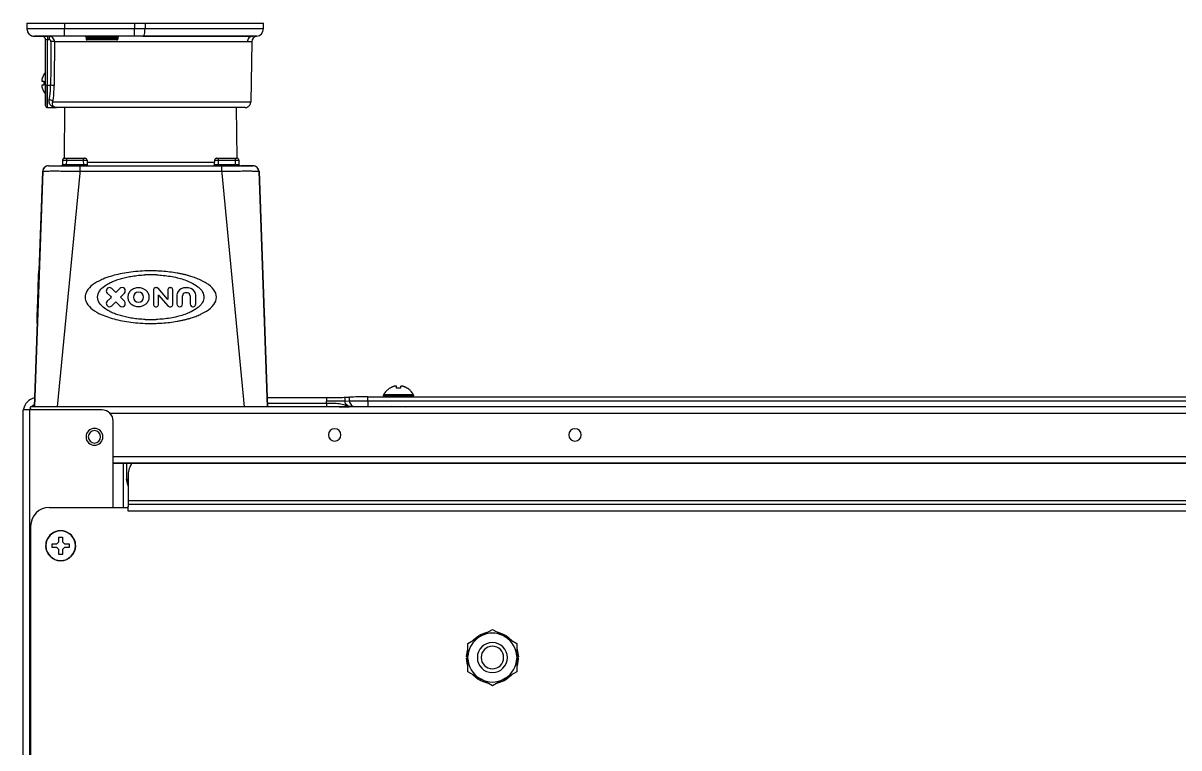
# Model space of a CAD drawing. Header units: millimetres. Extents: x 473 to 3963, y -1329 to 3488.
# Drawn here: x 1836.1 to 2144, y -750.1 to -557 of the extents above; entities that cross this region are included whole.
import ezdxf

# ---------------------------------------------------------------- set-up
doc = ezdxf.new("R2010")
doc.units = ezdxf.units.MM
doc.header["$LTSCALE"] = 392.37
doc.layers.get('0').update_dxf_attribs({"linetype": 'CONTINUOUS'})

msp = doc.modelspace()

# ---------------------------------------------------------------- linework, layer by layer
at = {"linetype": 'Continuous'}
for p, q in [((1837.15, -557.01), (1847.15, -557.01)), ((1837.15, -557.01), (1837.17, -558.55)), ((1847.15, -557.01), (1865.81, -557.01)), ((1847.15, -557.01), (1847.18, -558.51)), ((1865.81, -557.01), (1868.62, -557.01)), ((1865.81, -557.01), (1865.81, -558.51)), ((1868.62, -557.01), (1900.15, -557.01)), ((1868.62, -557.01), (1868.62, -558.51)), ((1900.15, -558.51), (1900.15, -557.01)), ((1847.18, -558.51), (1837.17, -558.55)), ((1847.18, -560.51), (1847.18, -558.51)), ((1865.81, -558.51), (1847.18, -558.51)), ((1865.81, -560.51), (1865.81, -558.51)), ((1868.62, -558.51), (1865.81, -558.51)), ((1900.15, -558.51), (1868.62, -558.51)), ((1839.17, -560.51), (1841.05, -560.51)), ((1847.18, -560.51), (1839.17, -560.51)), ((1841.05, -560.51), (1841.15, -560.51)), ((1842.65, -560.51), (1841.15, -560.51)), ((1841.15, -560.51), (1842.65, -560.51)), ((1842.15, -573.54), (1842.15, -561.51)), ((1842.15, -573.54), (1842.15, -561.51)), ((1842.65, -560.51), (1842.65, -561.43)), ((1842.65, -573.58), (1842.65, -561.43)), ((1843.05, -561.43), (1842.65, -561.43)), ((1843.05, -560.51), (1843.05, -561.43)), ((1852.15, -561.99), (1844.51, -561.99)), ((1865.81, -560.51), (1847.18, -560.51)), ((1852.21, -561.99), (1852.15, -561.99)), ((1856.36, -561.99), (1852.21, -561.99)), ((1852.9, -560.81), (1852.9, -561.21)), ((1852.9, -560.81), (1852.9, -561.21)), ((1861.4, -560.81), (1852.9, -560.81)), ((1861.4, -561.21), (1852.9, -561.21)), ((1854.9, -561.51), (1853.2, -561.51)), ((1854.9, -561.51), (1853.2, -561.51)), ((1859.4, -561.51), (1854.9, -561.51)), ((1859.4, -561.51), (1854.9, -561.51)), ((1870.15, -561.99), (1856.36, -561.99)), ((1861.1, -561.51), (1859.4, -561.51)), ((1861.1, -561.51), (1859.4, -561.51)), ((1861.4, -560.81), (1861.4, -561.21)), ((1861.4, -560.81), (1861.4, -561.21)), ((1868.06, -560.51), (1865.81, -560.51)), ((1897.31, -560.51), (1868.06, -560.51)), ((1868.06, -560.51), (1897.31, -560.51)), ((1870.3, -561.99), (1870.15, -561.99)), ((1883.94, -561.99), (1870.3, -561.99)), ((1888.09, -561.99), (1883.94, -561.99)), ((1888.15, -561.99), (1888.09, -561.99)), ((1895.87, -561.99), (1888.15, -561.99)), ((1897.06, -561.96), (1896.78, -578.04)), ((1841.15, -572.51), (1841.7, -572.51)), ((1841.67, -570.71), (1841.7, -570.71)), ((1841.7, -573.51), (1841.15, -573.51)), ((1841.7, -575.31), (1841.67, -575.31)), ((1842.15, -577.74), (1842.15, -573.54)), ((1842.15, -573.54), (1842.15, -577.74)), ((1842.65, -573.58), (1843.47, -573.58)), ((1842.65, -579.51), (1842.65, -573.58)), ((1842.15, -577.76), (1842.15, -577.74)), ((1842.15, -577.74), (1842.15, -577.84)), ((1842.15, -577.84), (1842.15, -577.76)), ((1842.15, -578.88), (1842.15, -577.84)), ((1842.15, -577.84), (1842.15, -578.88)), ((1855.74, -578.04), (1844.06, -578.04)), ((1855.77, -578.04), (1855.74, -578.04)), ((1861.92, -578.04), (1855.77, -578.04)), ((1861.95, -578.04), (1861.92, -578.04)), ((1878.35, -578.04), (1861.95, -578.04)), ((1878.37, -578.04), (1878.35, -578.04)), ((1884.53, -578.04), (1878.37, -578.04)), ((1884.55, -578.04), (1884.53, -578.04)), ((1896.78, -578.04), (1884.55, -578.04)), ((1842.15, -579.01), (1842.15, -578.88)), ((1842.15, -578.88), (1842.15, -578.98)), ((1842.15, -578.98), (1842.15, -579.01)), ((1842.65, -579.51), (1845.01, -579.51)), ((1845.82, -579.51), (1845.01, -579.51)), ((1846.06, -579.51), (1845.82, -579.51)), ((1846.13, -579.51), (1846.06, -579.51)), ((1870.15, -579.51), (1846.13, -579.51)), ((1847.17, -593.01), (1847.28, -579.51)), ((1847.17, -593.01), (1847.28, -579.51)), ((1894.16, -579.51), (1870.15, -579.51)), ((1893.13, -593.01), (1893.01, -579.51)), ((1893.13, -593.01), (1893.01, -579.51)), ((1894.23, -579.51), (1894.16, -579.51)), ((1894.48, -579.51), (1894.23, -579.51)), ((1895.28, -579.51), (1894.48, -579.51)), ((1846.67, -593.5), (1846.65, -594.77)), ((1846.67, -593.5), (1846.65, -594.77)), ((1847.17, -593.01), (1847.67, -593.01)), ((1847.67, -593.5), (1847.65, -594.77)), ((1847.67, -593.01), (1852.17, -593.01)), ((1847.67, -593.01), (1852.17, -593.01)), ((1847.67, -593.01), (1847.67, -593.5)), ((1847.67, -593.5), (1852.17, -593.5)), ((1852.17, -593.01), (1852.67, -593.01)), ((1852.17, -593.01), (1852.17, -593.5)), ((1852.17, -593.5), (1852.22, -594.77)), ((1852.67, -593.01), (1852.52, -593.01)), ((1853.17, -593.49), (1853.17, -593.49)), ((1853.17, -593.49), (1853.22, -594.77)), ((1853.19, -594.02), (1868.32, -594.02)), ((1868.32, -594.02), (1871.97, -594.02)), ((1871.97, -594.02), (1887.1, -594.02)), ((1887.13, -593.49), (1887.07, -594.77)), ((1887.77, -593.01), (1887.63, -593.01)), ((1887.63, -593.01), (1888.13, -593.01)), ((1888.13, -593.5), (1888.07, -594.77)), ((1888.13, -593.01), (1892.62, -593.01)), ((1888.13, -593.01), (1892.62, -593.01)), ((1888.13, -593.01), (1888.13, -593.5)), ((1888.13, -593.5), (1892.62, -593.5)), ((1892.62, -593.01), (1893.12, -593.01)), ((1892.62, -593.01), (1892.62, -593.5)), ((1892.62, -593.5), (1892.64, -594.77)), ((1893.62, -593.5), (1893.64, -594.77)), ((1893.62, -593.5), (1893.64, -594.77)), ((1841.27, -596.46), (1839.08, -659.21)), ((1841.37, -596.46), (1839.18, -659.21)), ((1839.18, -659.21), (1841.37, -596.46)), ((1841.27, -596.46), (1840.34, -623.01)), ((1842.87, -595.01), (1846.16, -595.01)), ((1851.24, -597.01), (1845.23, -659.21)), ((1846.16, -595.01), (1846.4, -595.01)), ((1846.4, -595.01), (1847.65, -595.01)), ((1852.22, -594.77), (1847.65, -594.77)), ((1847.65, -594.77), (1847.65, -595.01)), ((1847.65, -595.01), (1848.41, -595.01)), ((1848.41, -595.01), (1848.54, -595.01)), ((1848.54, -595.01), (1851.29, -595.01)), ((1851.29, -596.46), (1851.24, -597.01)), ((1851.29, -595.01), (1889, -595.01)), ((1851.29, -595.01), (1851.29, -596.46)), ((1851.29, -596.46), (1889, -596.46)), ((1852.22, -594.77), (1852.22, -595.01)), ((1853.22, -594.77), (1853.22, -594.77)), ((1887.07, -594.77), (1887.07, -594.77)), ((1892.64, -594.77), (1888.07, -594.77)), ((1888.07, -594.77), (1888.07, -595.01)), ((1889, -595.01), (1891.76, -595.01)), ((1889, -595.01), (1889, -596.46)), ((1889, -596.46), (1889.06, -597.01)), ((1889.06, -597.01), (1895.06, -659.21)), ((1891.76, -595.01), (1891.88, -595.01)), ((1891.88, -595.01), (1892.64, -595.01)), ((1892.64, -594.77), (1892.64, -595.01)), ((1892.64, -595.01), (1893.89, -595.01)), ((1893.89, -595.01), (1894.14, -595.01)), ((1897.43, -595.01), (1894.14, -595.01)), ((1894.14, -595.01), (1897.43, -595.01)), ((1898.93, -596.46), (1901.12, -659.21)), ((1899.03, -596.46), (1899.96, -623.01)), ((1899.03, -596.46), (1901.22, -659.21)), ((1840.18, -627.59), (1840.29, -624.36)), ((1840.29, -624.36), (1840.34, -623.01)), ((1840.44, -623.01), (1840.34, -623.01)), ((1899.96, -623.01), (1899.86, -623.01)), ((1899.96, -623.01), (1899.99, -624.07)), ((1899.99, -624.07), (1900.11, -627.51)), ((1840.14, -628.71), (1840.17, -627.98)), ((1840.17, -627.75), (1840.18, -627.59)), ((1840.17, -627.76), (1840.17, -627.75)), ((1840.17, -627.95), (1840.17, -627.76)), ((1840.17, -627.98), (1840.17, -627.95)), ((1840.17, -627.98), (1840.17, -627.98)), ((1860.81, -628.79), (1859.75, -627.72)), ((1861.94, -627.72), (1860.87, -628.79)), ((1870.91, -627.98), (1870.91, -632.04)), ((1871.68, -627.48), (1871.42, -627.48)), ((1871.71, -627.48), (1871.68, -627.48)), ((1874.64, -630.58), (1872.09, -627.65)), ((1874.72, -627.98), (1874.72, -630.55)), ((1875.48, -627.48), (1875.22, -627.48)), ((1875.99, -632.04), (1875.99, -627.98)), ((1900.11, -627.51), (1900.11, -627.52)), ((1900.11, -627.52), (1900.11, -627.54)), ((1900.11, -627.54), (1900.12, -627.72)), ((1900.12, -627.72), (1900.12, -627.72)), ((1900.12, -627.72), (1900.13, -627.9)), ((1900.13, -627.9), (1900.15, -628.64)), ((1840.04, -631.7), (1840.08, -630.46)), ((1840.08, -630.46), (1840.1, -630.01)), ((1840.1, -630.01), (1840.11, -629.57)), ((1840.2, -630.01), (1840.1, -630.01)), ((1840.11, -629.47), (1840.13, -629.13)), ((1840.11, -629.5), (1840.11, -629.47)), ((1840.11, -629.57), (1840.11, -629.5)), ((1840.13, -629.13), (1840.14, -628.85)), ((1840.14, -628.85), (1840.14, -628.71)), ((1858.55, -628.92), (1859.41, -629.78)), ((1859.41, -630.25), (1858.55, -631.11)), ((1859.41, -629.78), (1859.62, -629.98)), ((1859.62, -630.04), (1859.41, -630.25)), ((1862.07, -629.98), (1863.13, -628.92)), ((1863.13, -631.11), (1862.07, -630.04)), ((1872.18, -632.04), (1872.18, -629.47)), ((1872.25, -629.45), (1874.8, -632.38)), ((1877.13, -629.5), (1877.13, -631.81)), ((1878.61, -631.81), (1878.61, -629.69)), ((1880.64, -629.69), (1880.64, -631.81)), ((1882.12, -631.81), (1882.12, -629.5)), ((1900.1, -630.01), (1900.2, -630.01)), ((1900.15, -628.64), (1900.15, -628.68)), ((1900.15, -628.68), (1900.16, -628.92)), ((1900.16, -628.92), (1900.17, -629.11)), ((1900.17, -629.11), (1900.2, -629.98)), ((1900.2, -629.98), (1900.2, -630.01)), ((1900.2, -630.01), (1900.2, -630.04)), ((1900.2, -630.04), (1900.23, -630.92)), ((1900.23, -630.92), (1900.24, -631.1)), ((1900.24, -631.1), (1900.25, -631.34)), ((1839.9, -635.68), (1840.01, -632.44)), ((1840.01, -632.44), (1840.02, -632.08)), ((1840.02, -632.04), (1840.04, -631.7)), ((1840.02, -632.08), (1840.02, -632.04)), ((1840.02, -632.04), (1840.02, -632.04)), ((1859.75, -632.3), (1860.81, -631.24)), ((1860.87, -631.24), (1861.94, -632.3)), ((1871.42, -632.55), (1871.64, -632.55)), ((1871.64, -632.55), (1871.67, -632.55)), ((1875.18, -632.55), (1875.48, -632.55)), ((1900.25, -631.34), (1900.25, -631.39)), ((1900.25, -631.39), (1900.27, -632.11)), ((1900.27, -632.11), (1900.28, -632.3)), ((1900.28, -632.3), (1900.28, -632.3)), ((1900.28, -632.3), (1900.29, -632.47)), ((1900.29, -632.47), (1900.41, -635.92)), ((1839.85, -637.01), (1839.08, -659.21)), ((1839.85, -637.01), (1839.9, -635.68)), ((1839.85, -637.01), (1839.95, -637.01)), ((1900.35, -637.01), (1900.45, -637.01)), ((1900.41, -635.92), (1900.45, -637.01)), ((1900.44, -637.01), (1901.22, -659.21)), ((1933.85, -654.27), (1933.85, -654.24)), ((1935.65, -654.27), (1935.65, -653.72)), ((1936.65, -653.72), (1936.65, -654.27)), ((1938.45, -654.24), (1938.45, -654.27)), ((1901.03, -656.71), (1901.13, -656.71)), ((1901.09, -658.22), (1901.19, -658.22)), ((1901.13, -656.71), (1916.95, -656.71)), ((1901.19, -658.22), (1916.98, -658.22)), ((1916.95, -656.71), (1916.95, -657.68)), ((1921.88, -657.68), (1916.95, -657.68)), ((1916.98, -658.22), (1916.98, -659.22)), ((1921.88, -656.68), (1923.06, -656.62)), ((1921.88, -656.68), (1921.88, -657.68)), ((1921.88, -657.68), (1923.06, -657.62)), ((1923.06, -657.62), (1923.06, -656.62)), ((1927.99, -656.58), (2169.77, -656.58)), ((1927.99, -657.6), (1927.99, -656.58)), ((1927.99, -657.6), (2169.15, -657.6)), ((1927.99, -657.6), (1927.99, -659.1)), ((1932.15, -656.31), (1932.15, -656.11)), ((1932.15, -656.11), (1932.15, -656.31)), ((1932.15, -656.11), (1940.15, -656.11)), ((1932.15, -656.31), (1940.15, -656.31)), ((1932.2, -655.91), (1940.09, -655.91)), ((1940.15, -656.31), (1940.15, -656.11)), ((1940.15, -656.11), (1940.15, -656.31)), ((1836.15, -1293.75), (1836.15, -660.01)), ((1836.95, -660.01), (1836.15, -660.01)), ((1836.99, -660.01), (1836.95, -660.01)), ((1837.95, -660.01), (1836.99, -660.01)), ((1857.15, -660.01), (1837.95, -660.01)), ((1837.95, -1303.01), (1837.95, -660.01)), ((1838.15, -660.01), (1838.15, -659.21)), ((2584.15, -659.21), (1838.15, -659.21)), ((2562.92, -661.01), (1859.38, -661.01)), ((1923.54, -659.17), (1924.54, -659.12)), ((1927.99, -659.1), (2169.15, -659.1)), ((1934.37, -659.13), (1934.22, -659.21)), ((1937.93, -659.13), (1938.07, -659.21)), ((1860.15, -686.01), (1860.15, -663.01)), ((1860.15, -672.41), (2562.15, -672.41)), ((2562.15, -674.21), (1860.15, -674.21)), ((1860.15, -674.21), (2562.15, -674.21)), ((1862.89, -686.01), (1862.89, -674.21)), ((1863.7, -674.21), (1863.7, -678.55)), ((1864.15, -677.21), (1864.15, -684.21)), ((1864.15, -680.23), (1863.7, -678.55)), ((1863.7, -678.55), (1864.15, -680.23)), ((1864.15, -678.55), (1863.7, -678.55)), ((1843.15, -686.01), (1864.15, -686.01)), ((1864.15, -684.21), (1864.15, -685.21)), ((1864.15, -684.21), (2558.15, -684.21)), ((2558.15, -685.21), (1864.15, -685.21)), ((1864.15, -685.21), (1864.15, -685.74)), ((1864.15, -686.01), (1864.15, -685.74)), ((1864.15, -687.01), (1864.15, -686.01)), ((2558.15, -687.01), (1864.15, -687.01)), ((1838.15, -691.01), (1838.15, -880.51)), ((1843.85, -695.71), (1845.15, -695.71)), ((1843.85, -696.21), (1843.85, -695.71)), ((1845.15, -695.71), (1845.65, -695.21)), ((1845.65, -693.91), (1846.65, -693.91)), ((1845.65, -695.21), (1845.65, -693.91)), ((1846.65, -693.91), (1846.65, -695.21)), ((1846.65, -695.21), (1847.15, -695.71)), ((1847.15, -695.71), (1848.45, -695.71)), ((1848.45, -695.71), (1848.45, -696.21)), ((1843.85, -696.71), (1843.85, -696.21)), ((1845.15, -696.71), (1843.85, -696.71)), ((1845.65, -697.21), (1845.15, -696.71)), ((1845.65, -698.51), (1845.65, -697.21)), ((1846.65, -698.51), (1845.65, -698.51)), ((1847.15, -696.71), (1846.65, -697.21)), ((1846.65, -697.21), (1846.65, -698.51)), ((1848.45, -696.71), (1847.15, -696.71)), ((1848.45, -696.21), (1848.45, -696.71)), ((1956.09, -721.32), (1957.53, -720.11)), ((1957.67, -720.52), (1958.13, -720.25)), ((1957.84, -719.93), (1958, -719.87)), ((1958, -719.87), (1959.77, -719.23)), ((1958.03, -720.31), (1958.03, -720.3)), ((1958.13, -720.25), (1961.15, -718.51)), ((1961.15, -718.51), (1964.17, -720.25)), ((1962.53, -719.23), (1962.69, -719.28)), ((1962.69, -719.28), (1964.45, -719.93)), ((1964.17, -720.25), (1964.63, -720.52)), ((1964.27, -720.31), (1964.27, -720.3)), ((1964.77, -720.11), (1964.9, -720.22)), ((1964.9, -720.22), (1966.34, -721.43)), ((1954.65, -722.26), (1957.67, -720.52)), ((1954.65, -725.74), (1954.65, -722.26)), ((1955.96, -721.43), (1956.09, -721.32)), ((1957.76, -720.46), (1957.75, -720.43)), ((1957.77, -720.46), (1957.76, -720.46)), ((1964.53, -720.46), (1964.55, -720.43)), ((1964.53, -720.46), (1964.53, -720.46)), ((1964.63, -720.52), (1967.65, -722.26)), ((1967.65, -722.26), (1967.65, -725.74)), ((1954.22, -725.83), (1954.25, -725.67)), ((1954.55, -728.04), (1954.22, -726.19)), ((1954.25, -725.67), (1954.58, -723.81)), ((1954.65, -726.28), (1954.65, -725.74)), ((1954.65, -729.77), (1954.65, -726.28)), ((1967.65, -725.74), (1967.65, -726.28)), ((1967.65, -726.28), (1967.65, -729.77)), ((1967.72, -723.81), (1967.75, -723.98)), ((1968.04, -726.36), (1967.72, -728.21)), ((1967.75, -723.98), (1968.07, -725.83)), ((1968.07, -726.19), (1968.04, -726.36)), ((1954.58, -728.21), (1954.55, -728.04)), ((1957.67, -731.51), (1954.65, -729.77)), ((1957.4, -731.81), (1955.96, -730.6)), ((1957.53, -731.92), (1957.4, -731.81)), ((1958.13, -731.78), (1957.67, -731.51)), ((1957.76, -731.57), (1957.75, -731.59)), ((1957.77, -731.57), (1957.76, -731.57)), ((1959.61, -732.74), (1957.84, -732.1)), ((1958.03, -731.72), (1958.03, -731.73)), ((1961.15, -733.52), (1958.13, -731.78)), ((1964.17, -731.78), (1961.15, -733.52)), ((1964.29, -732.16), (1962.53, -732.8)), ((1964.63, -731.51), (1964.17, -731.78)), ((1964.27, -731.72), (1964.27, -731.73)), ((1964.45, -732.1), (1964.29, -732.16)), ((1964.53, -731.57), (1964.53, -731.57)), ((1964.53, -731.57), (1964.55, -731.6)), ((1967.65, -729.77), (1964.63, -731.51)), ((1966.21, -730.71), (1964.77, -731.92)), ((1966.34, -730.6), (1966.21, -730.71)), ((1959.77, -732.8), (1959.61, -732.74))]:
    msp.add_line(p, q, dxfattribs=at)
for points in [[(1853.47, -595.01), (1853.37, -594.99), (1853.28, -594.93), (1853.23, -594.83), (1853.22, -594.77)], [(1887.07, -594.77), (1887.06, -594.83), (1887.01, -594.93), (1886.93, -594.99), (1886.82, -595.01)], [(1852.65, -630.01), (1852.65, -630.01), (1852.65, -630.01), (1852.65, -630.01)], [(1864.04, -630.01), (1864.04, -630.01), (1864.04, -630.01), (1864.04, -630.01)], [(1869.75, -630.01), (1869.75, -630.01), (1869.75, -630.01), (1869.75, -630.01)], [(1916.98, -658.22), (1916.96, -657.95), (1916.95, -657.68)]]:
    msp.add_lwpolyline(points, dxfattribs=at)
for centre, radius, start, end in [((1839.17, -558.51), 2, 181, 198.7999), ((1839.17, -558.51), 2, 181, 270), ((1839.17, -558.51), 2, 198.7999, 205.3993), ((1839.17, -558.51), 2, 205.3993, 216.5999), ((1839.17, -558.51), 2, 216.5999, 225.0745), ((1839.17, -558.51), 2, 225.0745, 234.3998), ((1839.17, -558.51), 2, 234.3998, 244.7722), ((1839.17, -558.51), 2, 244.7722, 252.1998), ((1898.15, -558.51), 2, 276.783, 360), ((1839.17, -558.51), 2, 252.1998, 269.9998), ((1841.15, -561.51), 1, 71.9997, 89.9996), ((1841.15, -561.51), 1, 0, 90), ((1841.15, -561.51), 1, 64.5734, 71.9997), ((1841.15, -561.51), 1, 53.9998, 64.5734), ((1841.15, -561.51), 1, 44.6693, 53.9998), ((1841.15, -561.51), 1, 35.9998, 44.6693), ((1841.15, -561.51), 1, 24.7844, 35.9998), ((1841.15, -561.51), 1, 17.9999, 24.7844), ((5436.74, -596.46), 3593.34, 179.44917, 179.63514), ((5556.22, -594.18), 3711.85, 179.50304, 179.68306), ((1852.6, -560.81), 0.3, 0, 90), ((1852.6, -560.81), 0.3, 0, 90), ((1853.2, -561.21), 0.3, 180, 207.0787), ((1853.2, -561.21), 0.3, 180, 206.9223), ((1853.2, -561.21), 0.3, 207.0787, 214.929), ((1853.2, -561.21), 0.3, 206.9223, 215.0729), ((1853.2, -561.21), 0.3, 214.929, 235.0728), ((1853.2, -561.21), 0.3, 215.0729, 234.929), ((1853.2, -561.21), 0.3, 235.0728, 242.9227), ((1853.2, -561.21), 0.3, 234.929, 243.0792), ((1853.2, -561.21), 0.3, 242.9227, 270), ((1853.2, -561.21), 0.3, 243.0792, 270), ((1861.1, -561.21), 0.3, 270, 297.0773), ((1861.1, -561.21), 0.3, 270, 296.9208), ((1861.1, -561.21), 0.3, 297.0773, 304.9272), ((1861.1, -561.21), 0.3, 296.9208, 305.071), ((1861.1, -561.21), 0.3, 304.9272, 325.071), ((1861.1, -561.21), 0.3, 305.071, 324.9271), ((1861.1, -561.21), 0.3, 325.071, 332.9213), ((1861.1, -561.21), 0.3, 324.9271, 333.0777), ((1861.1, -561.21), 0.3, 332.9213, 360), ((1861.1, -561.21), 0.3, 333.0777, 360), ((1861.7, -560.81), 0.3, 90, 180), ((1861.7, -560.81), 0.3, 90, 180), ((1898.56, -561.99), 1.5, 96.7829, 179), ((1843.14, -572.27), 2.01, 172.7256, 174.8598), ((1843.12, -572.27), 1.98, 174.8627, 175.7144), ((1843.11, -572.26), 1.97, 175.714, 176.9766), ((1843.1, -572.26), 1.96, 176.9771, 178.0037), ((1843.09, -572.26), 1.95, 178.0037, 179.0738), ((1843.09, -572.26), 1.95, 179.0741, 180.1995), ((1843.09, -572.26), 1.95, 180.1995, 181.1541), ((1843.09, -572.26), 1.95, 181.1545, 182.3767), ((1843.1, -572.26), 1.96, 182.3765, 183.2159), ((1843.11, -572.26), 1.97, 183.2167, 184.6016), ((1843.12, -572.26), 1.98, 184.6009, 185.2558), ((1843.14, -572.26), 2.01, 185.2585, 187.2741), ((1845.65, -573.16), 4.64, 163.6036, 165.6824), ((1845.68, -573.17), 4.67, 162.6228, 163.6051), ((1845.69, -573.17), 4.68, 161.535, 162.6227), ((1845.71, -573.18), 4.7, 159.4813, 161.5344), ((1845.72, -573.18), 4.72, 158.9977, 159.4819), ((1845.73, -573.19), 4.72, 157.4524, 158.9975), ((1845.73, -573.19), 4.73, 156.6826, 157.4526), ((1845.74, -573.19), 4.73, 155.4278, 156.6825), ((1845.74, -573.19), 4.74, 154.4598, 155.4278), ((1845.75, -573.2), 4.74, 153.3188, 154.4598), ((1845.75, -573.2), 4.75, 151.9926, 153.3187), ((1845.75, -573.2), 4.75, 151.0316, 151.9926), ((1845.76, -573.2), 4.75, 148.4659, 151.0313), ((1845.77, -573.21), 4.8, 148.4026, 148.5421), ((1845.46, -573.01), 3.79, 172.4013, 179.9911), ((1845.77, -573.21), 4.8, 139.2086, 148.4026), ((1843.14, -573.77), 2.01, 172.7259, 174.7415), ((1843.12, -573.77), 1.98, 174.7442, 175.3991), ((1843.11, -573.76), 1.97, 175.3984, 176.7833), ((1843.1, -573.76), 1.96, 176.7841, 177.6235), ((1843.09, -573.76), 1.96, 177.6234, 178.8455), ((1843.09, -573.76), 1.95, 178.8459, 179.8005), ((1843.09, -573.76), 1.95, 179.8006, 180.9258), ((1843.09, -573.76), 1.95, 180.9261, 181.9964), ((1843.1, -573.76), 1.96, 181.9964, 183.0228), ((1843.11, -573.76), 1.97, 183.0233, 184.286), ((1843.12, -573.76), 1.98, 184.2856, 185.1372), ((1843.14, -573.76), 2.01, 185.1401, 187.2744), ((1845.65, -572.87), 4.64, 194.3176, 196.3964), ((1845.68, -572.86), 4.67, 196.3949, 197.3772), ((1845.69, -572.85), 4.68, 197.3773, 198.465), ((1845.71, -572.85), 4.7, 198.4656, 200.5187), ((1845.72, -572.84), 4.72, 200.5181, 201.0023), ((1845.73, -572.84), 4.72, 201.0025, 202.5476), ((1845.73, -572.84), 4.73, 202.5474, 203.3174), ((1845.74, -572.84), 4.73, 203.3175, 204.5722), ((1845.74, -572.83), 4.74, 204.5722, 205.5402), ((1845.75, -572.83), 4.74, 205.5402, 206.6812), ((1845.75, -572.83), 4.75, 206.6813, 208.0074), ((1845.75, -572.83), 4.75, 208.0074, 208.9684), ((1845.76, -572.83), 4.75, 208.9687, 211.5341), ((1845.46, -573.01), 3.79, 180.0089, 187.5987), ((1845.77, -572.81), 4.8, 211.4579, 211.5974), ((1845.77, -572.81), 4.8, 211.5974, 220.7914), ((1895.28, -578.01), 1.5, 325.9634, 337.232), ((1895.28, -578.01), 1.5, 325.9223, 337.2568), ((1895.28, -578.01), 1.5, 337.232, 342.5334), ((1895.28, -578.01), 1.5, 337.2568, 342.5037), ((1895.28, -578.01), 1.5, 342.5334, 359), ((1895.28, -578.01), 1.5, 342.5037, 359), ((1842.65, -579.01), 0.5, 180, 270), ((1895.28, -578.01), 1.5, 270, 286.4666), ((1895.28, -578.01), 1.5, 270, 286.4963), ((1895.28, -578.01), 1.5, 286.4666, 291.768), ((1895.28, -578.01), 1.5, 286.4963, 291.7432), ((1895.28, -578.01), 1.5, 291.768, 303.0366), ((1895.28, -578.01), 1.5, 291.7432, 303.0777), ((1895.28, -578.01), 1.5, 303.0366, 309.1791), ((1895.28, -578.01), 1.5, 303.0777, 309.1409), ((1895.28, -578.01), 1.5, 309.1791, 319.8208), ((1895.28, -578.01), 1.5, 309.1409, 319.8591), ((1895.28, -578.01), 1.5, 319.8208, 325.9634), ((1895.28, -578.01), 1.5, 319.8591, 325.9223), ((1847.17, -593.51), 0.5, 90.002, 179), ((1847.17, -593.51), 0.5, 156.7496, 179), ((1847.17, -593.51), 0.5, 156.7508, 179), ((1847.17, -593.51), 0.5, 156.7497, 179), ((1847.17, -593.51), 0.5, 147.6744, 156.7496), ((1847.17, -593.51), 0.5, 147.6758, 156.7508), ((1847.17, -593.51), 0.5, 147.6731, 156.7497), ((1847.17, -593.51), 0.5, 134.4995, 147.6744), ((1847.17, -593.51), 0.5, 134.5015, 147.6758), ((1847.17, -593.51), 0.5, 134.4996, 147.6731), ((1847.17, -593.51), 0.5, 122.082, 134.4995), ((1847.17, -593.51), 0.5, 122.0843, 134.5015), ((1847.17, -593.51), 0.5, 122.081, 134.4996), ((1847.17, -593.51), 0.5, 112.2496, 122.082), ((1847.17, -593.51), 0.5, 112.2522, 122.0843), ((1847.17, -593.51), 0.5, 112.2497, 122.081), ((1847.17, -593.51), 0.5, 90, 112.2496), ((1847.17, -593.51), 0.5, 90.0028, 112.2522), ((1847.17, -593.51), 0.5, 90, 112.2497), ((1852.67, -593.51), 0.5, 2.4136, 90), ((1887.63, -593.51), 0.5, 90, 177.587), ((1893.12, -593.51), 0.5, 67.7504, 90), ((1893.12, -593.51), 0.5, 67.7484, 89.998), ((1893.12, -593.51), 0.5, 1, 90), ((1893.12, -593.51), 0.5, 67.7478, 89.9972), ((1893.12, -593.51), 0.5, 57.918, 67.7504), ((1893.12, -593.51), 0.5, 57.9174, 67.7484), ((1893.12, -593.51), 0.5, 57.9157, 67.7478), ((1893.12, -593.51), 0.5, 45.5005, 57.918), ((1893.12, -593.51), 0.5, 45.4989, 57.9174), ((1893.12, -593.51), 0.5, 45.4985, 57.9157), ((1893.12, -593.51), 0.5, 32.3256, 45.5005), ((1893.12, -593.51), 0.5, 32.3258, 45.4989), ((1893.12, -593.51), 0.5, 32.3242, 45.4985), ((1893.12, -593.51), 0.5, 23.2504, 32.3256), ((1893.12, -593.51), 0.5, 23.2495, 32.3258), ((1893.12, -593.51), 0.5, 23.2492, 32.3242), ((1893.12, -593.51), 0.5, 1, 23.2504), ((1893.12, -593.51), 0.5, 1, 23.2495), ((1893.12, -593.51), 0.5, 1, 23.2492), ((1842.87, -596.51), 1.5, 90.0006, 178), ((1842.87, -596.51), 1.5, 160.4, 178), ((1842.87, -596.51), 1.5, 153.8572, 160.4), ((1842.87, -596.51), 1.5, 142.7999, 153.8572), ((1842.87, -596.51), 1.5, 134.4067, 142.7999), ((1842.87, -596.51), 1.5, 125.1999, 134.4067), ((1842.87, -596.51), 1.5, 114.9344, 125.1999), ((1842.87, -596.51), 1.5, 107.6, 114.9344), ((1842.87, -596.51), 1.5, 90, 107.6), ((1846.16, -594.01), 1, 270, 287.9), ((1846.16, -594.01), 1, 270, 287.9), ((1846.4, -594.76), 0.25, 270, 359), ((1846.4, -594.76), 0.25, 269.9879, 299.6574), ((1846.16, -594.01), 1, 287.9, 297.8615), ((1846.16, -594.01), 1, 287.9, 297.8615), ((1846.4, -594.76), 0.25, 299.6574, 315.6122), ((1846.4, -594.76), 0.25, 315.6122, 329.3283), ((1846.4, -594.76), 0.25, 330.3264, 359), ((1846.4, -594.76), 0.25, 330.3184, 358.9997), ((1846.4, -594.76), 0.25, 329.3283, 358.9998), ((1893.89, -594.76), 0.25, 181, 209.6736), ((1893.89, -594.76), 0.25, 181.0002, 209.679), ((1893.89, -594.76), 0.25, 181, 210.6648), ((1893.89, -594.76), 0.25, 181.0003, 270.0181), ((1894.14, -594.01), 1, 242.1385, 252.1), ((1894.14, -594.01), 1, 242.1385, 252.1), ((1893.89, -594.76), 0.25, 210.6648, 224.3787), ((1893.89, -594.76), 0.25, 224.3787, 240.3312), ((1893.89, -594.76), 0.25, 240.3312, 270), ((1894.14, -594.01), 1, 252.1, 270), ((1894.14, -594.01), 1, 252.1, 270), ((1897.43, -596.51), 1.5, 2, 90), ((1897.43, -596.51), 1.5, 72.3995, 89.9994), ((1897.43, -596.51), 1.5, 65.0651, 72.3995), ((1897.43, -596.51), 1.5, 54.7996, 65.0651), ((1897.43, -596.51), 1.5, 45.5929, 54.7996), ((1897.43, -596.51), 1.5, 37.1997, 45.5929), ((1897.43, -596.51), 1.5, 26.1425, 37.1997), ((1897.43, -596.51), 1.5, 19.5998, 26.1425), ((1897.43, -596.51), 1.5, 2, 19.5998), ((1870.14, -666.77), 43.76, 87.9356, 92.0555), ((1870.15, -657.6), 33.57, 87.3327, 92.6739), ((1859.15, -628.32), 0.846, 70.3584, 225), ((1859.15, -628.32), 0.846, 45.0006, 70.3584), ((1862.53, -628.32), 0.846, 315, 135), ((1871.42, -627.98), 0.508, 90, 180.0001), ((1871.71, -627.98), 0.508, 41, 90), ((1875.22, -627.98), 0.508, 90, 180), ((1875.48, -627.98), 0.508, 0.0003, 90), ((1879.03, -629.5), 1.9, 113.5782, 180), ((1879.62, -630.86), 3.38, 68.4023, 113.5782), ((1879.62, -630.86), 3.38, 66.4218, 68.4023), ((1880.22, -629.5), 1.9, 0, 66.4218), ((1859.15, -631.71), 0.846, 135, 286.5563), ((1859.59, -630.01), 0.0423, 315, 44.9987), ((1860.84, -628.76), 0.0423, 225, 315), ((1862.53, -631.71), 0.846, 225, 45), ((1862.1, -630.01), 0.0423, 135, 224.9987), ((1866.89, -630.01), 1.37, 0, 180), ((1866.89, -630.01), 1.37, 180, 360), ((1872.22, -629.47), 0.0423, 40.9989, 180), ((1874.67, -630.55), 0.0423, 221, 360), ((1879.45, -629.69), 0.846, 97.6627, 180), ((1879.62, -630.95), 2.11, 82.3377, 97.6624), ((1879.79, -629.69), 0.846, 0, 82.3377), ((1859.15, -631.71), 0.846, 286.5563, 315.0003), ((1860.84, -631.27), 0.0423, 45, 135), ((1871.42, -632.04), 0.508, 180, 270), ((1871.67, -632.04), 0.508, 270, 360), ((1875.18, -632.04), 0.508, 221, 270), ((1875.48, -632.04), 0.508, 270, 360), ((1877.87, -631.81), 0.74, 180, 360), ((1881.38, -631.81), 0.74, 180, 229.8262), ((1881.38, -631.81), 0.74, 229.8262, 0.0001), ((1870.15, -602.41), 33.58, 267.5041, 272.4884), ((1870.14, -593.24), 43.78, 268.1051, 271.9045), ((1936.35, -658.33), 4.8, 136.8234, 149.6988), ((1936.35, -658.33), 4.8, 136.8073, 149.6988), ((1936.35, -658.33), 4.8, 132.8346, 136.8234), ((1936.35, -658.33), 4.8, 132.8489, 136.8073), ((1936.35, -658.33), 4.8, 121.6201, 132.8346), ((1936.35, -658.33), 4.8, 121.5971, 132.8489), ((1936.35, -658.33), 4.8, 121.3727, 121.6201), ((1936.35, -658.33), 4.8, 121.3727, 121.5971), ((1936.33, -658.32), 4.75, 118.9687, 121.5341), ((1936.33, -658.32), 4.75, 118.0074, 118.9684), ((1936.33, -658.31), 4.75, 116.6813, 118.0074), ((1936.33, -658.31), 4.74, 115.5402, 116.6812), ((1936.33, -658.31), 4.74, 114.5722, 115.5402), ((1936.33, -658.3), 4.73, 113.3175, 114.5722), ((1936.32, -658.3), 4.73, 112.5474, 113.3174), ((1936.32, -658.29), 4.72, 111.0025, 112.5476), ((1936.32, -658.29), 4.72, 110.5181, 111.0023), ((1936.31, -658.27), 4.7, 108.4656, 110.5187), ((1936.31, -658.26), 4.68, 107.3773, 108.465), ((1936.3, -658.24), 4.67, 106.3949, 107.3772), ((1936.29, -658.21), 4.64, 104.3176, 106.3964), ((1935.4, -655.71), 2.01, 95.2585, 97.2741), ((1935.4, -655.69), 1.98, 94.6009, 95.2558), ((1935.4, -655.67), 1.97, 93.2167, 94.6016), ((1935.4, -655.66), 1.96, 92.3765, 93.2159), ((1935.4, -655.66), 1.95, 91.1545, 92.3767), ((1935.4, -655.65), 1.95, 90.1995, 91.1541), ((1935.4, -655.65), 1.95, 89.0741, 90.1995), ((1935.4, -655.66), 1.95, 88.0037, 89.0738), ((1935.4, -655.66), 1.96, 86.9771, 88.0037), ((1935.4, -655.67), 1.97, 85.714, 86.9766), ((1935.4, -655.68), 1.98, 84.8627, 85.7144), ((1935.39, -655.71), 2.01, 82.7256, 84.8598), ((1936.15, -658.03), 3.8, 82.4351, 97.5649), ((1936.9, -655.71), 2.01, 95.1401, 97.2744), ((1936.9, -655.68), 1.98, 94.2856, 95.1372), ((1936.9, -655.67), 1.97, 93.0233, 94.286), ((1936.9, -655.66), 1.96, 91.9964, 93.0228), ((1936.9, -655.66), 1.95, 90.9261, 91.9964), ((1936.9, -655.65), 1.95, 89.8006, 90.9258), ((1936.9, -655.65), 1.95, 88.8459, 89.8005), ((1936.9, -655.66), 1.96, 87.6234, 88.8455), ((1936.9, -655.66), 1.96, 86.7841, 87.6235), ((1936.9, -655.67), 1.97, 85.3984, 86.7833), ((1936.9, -655.69), 1.98, 84.7442, 85.3991), ((1936.89, -655.71), 2.01, 82.7259, 84.7415), ((1936, -658.21), 4.64, 73.6036, 75.6824), ((1935.99, -658.24), 4.67, 72.6228, 73.6051), ((1935.99, -658.26), 4.68, 71.535, 72.6227), ((1935.98, -658.27), 4.7, 69.4813, 71.5344), ((1935.98, -658.29), 4.72, 68.9977, 69.4819), ((1935.98, -658.29), 4.72, 67.4524, 68.9975), ((1935.97, -658.3), 4.73, 66.6826, 67.4526), ((1935.97, -658.3), 4.73, 65.4278, 66.6825), ((1935.97, -658.31), 4.74, 64.4598, 65.4278), ((1935.97, -658.31), 4.74, 63.3188, 64.4598), ((1935.97, -658.31), 4.75, 61.9926, 63.3187), ((1935.96, -658.32), 4.75, 61.0316, 61.9926), ((1935.96, -658.32), 4.75, 58.4659, 61.0313), ((1935.95, -658.33), 4.8, 58.3799, 58.6273), ((1935.95, -658.33), 4.8, 58.4029, 58.6273), ((1935.95, -658.33), 4.8, 47.1511, 58.4029), ((1935.95, -658.33), 4.8, 47.1654, 58.3799), ((1935.95, -658.33), 4.8, 43.1766, 47.1654), ((1935.95, -658.33), 4.8, 43.1927, 47.1511), ((1935.95, -658.33), 4.8, 30.3012, 43.1766), ((1935.95, -658.33), 4.8, 30.3012, 43.1927), ((1840.66, -661.22), 3, 121.4917, 133.8974), ((1840.64, -661.19), 2.96, 119.1659, 121.4647), ((1932.55, -656.11), 0.4, 166.5241, 180), ((1932.55, -656.11), 0.4, 166.5416, 180), ((1932.55, -656.31), 0.4, 180, 207.0781), ((1932.55, -656.11), 0.4, 163.1747, 166.5241), ((1932.55, -656.11), 0.4, 163.1573, 166.5416), ((1932.55, -656.11), 0.4, 149.6988, 163.1747), ((1932.55, -656.11), 0.4, 149.6988, 163.1573), ((1932.55, -656.31), 0.4, 207.0781, 214.9282), ((1932.55, -656.31), 0.4, 214.9282, 222.6167), ((1939.75, -656.31), 0.4, 317.3833, 325.0718), ((1939.75, -656.31), 0.4, 325.0718, 332.9219), ((1939.75, -656.11), 0.4, 16.8253, 30.3012), ((1939.75, -656.11), 0.4, 16.8427, 30.3012), ((1939.75, -656.31), 0.4, 332.9219, 360), ((1939.75, -656.11), 0.4, 13.4759, 16.8253), ((1939.75, -656.11), 0.4, 13.4584, 16.8427), ((1939.75, -656.11), 0.4, 0, 13.4759), ((1939.75, -656.11), 0.4, 0, 13.4584), ((1840.65, -661.22), 2.99, 150.4571, 155.941), ((1840.65, -661.22), 2.99, 146.9263, 150.4505), ((1840.66, -661.23), 3.01, 133.909, 137.8533), ((1857.15, -663.01), 3, 0, 90), ((1855.15, -667.21), 2.25, 0, 180), ((1855.15, -667.21), 2.25, 180, 360), ((1855.15, -667.21), 1.65, 0, 180), ((1855.15, -667.21), 1.65, 180, 360), ((1919.15, -666.71), 1.65, 0, 180), ((1919.15, -666.71), 1.65, 180, 360), ((1983.15, -666.71), 1.65, 0, 180), ((1983.15, -666.71), 1.65, 180, 360), ((1869.15, -677.21), 5, 143.124, 180), ((1843.15, -691.01), 5, 90, 180), ((1846.15, -696.21), 3.95, 0, 180), ((1846.15, -696.21), 4, 16.2728, 163.7272), ((1846.15, -696.21), 4, 16.3063, 163.6937), ((1846.15, -696.21), 4, 163.7272, 180), ((1846.15, -696.21), 4, 163.7272, 180), ((1846.15, -696.21), 4, 163.6937, 180), ((1846.15, -696.21), 4, 0, 16.2728), ((1846.15, -696.21), 4, 0, 16.3063), ((1846.15, -696.21), 4, 180, 360), ((1846.15, -696.21), 4, 180, 360), ((1846.15, -696.21), 3.95, 180, 360), ((1961.15, -726.01), 6.51, 62.3676, 117.6324), ((1971.71, -716.48), 12.26, 192.9691, 193.3029), ((1951.64, -716.73), 11.17, 346.713, 347.0794), ((1959.06, -718.32), 3.75, 343.5596, 345.0924), ((1961.15, -726.01), 6.51, 122.3676, 177.6324), ((1948.36, -729.6), 11.17, 46.713, 47.0794), ((1953.44, -723.97), 3.75, 43.5596, 45.0924), ((1961.15, -726.01), 4, 90, 270), ((1961.15, -726.01), 3, 90, 270), ((1961.15, -726.01), 4, 270, 90), ((1961.15, -726.01), 3, 270, 90), ((1961.15, -726.01), 6.51, 2.3676, 57.6324), ((1974.69, -730.39), 12.26, 132.9691, 133.3029), ((1958.17, -712.1), 12.26, 252.9691, 253.3029), ((1961.15, -726.01), 6.51, 182.3676, 237.6324), ((1961.15, -726.01), 6.51, 302.3676, 357.6324), ((1964.44, -713.14), 11.17, 286.713, 287.0794), ((1966.77, -720.36), 3.75, 283.5596, 285.0924), ((1955.53, -731.66), 3.75, 103.5596, 105.0924), ((1957.86, -738.89), 11.17, 106.713, 107.0794), ((1964.13, -739.93), 12.26, 72.9691, 73.3029), ((1947.61, -721.63), 12.26, 312.9691, 313.3029), ((1961.15, -726.01), 6.51, 242.3676, 297.6324), ((1963.23, -733.71), 3.75, 163.5596, 165.0924), ((1970.65, -735.3), 11.17, 166.713, 167.0794), ((1950.58, -735.55), 12.26, 12.9691, 13.3029), ((1968.85, -728.06), 3.75, 223.5596, 225.0924), ((1973.94, -722.42), 11.17, 226.713, 227.0794)]:
    msp.add_arc(centre, radius, start, end, dxfattribs=at)
for centre, major_axis, ratio, start_param, end_param in [((1840.15, -660.71), (2.83, -2.83), 0.999924, 2.611292, 3.71478), ((1840.15, -660.71), (2.83, -2.83), 0.999924, 2.585162, 2.611292), ((1916.95, -656.67), (5, 0), 0.008727, -1.570796, -0.174533), ((1927.99, -656.63), (5, 0), 0.008727, 1.570796, 2.96706), ((1840.15, -660.71), (2.83, -2.83), 0.999924, 3.71478, 3.754554)]:
    msp.add_ellipse(centre, major_axis=major_axis, ratio=ratio, start_param=start_param, end_param=end_param, dxfattribs=at)
for points, knots in [([(1868.06, -560.51), (1868.15, -560.51), (1868.35, -560.31), (1868.55, -559.64), (1868.62, -558.99), (1868.62, -558.51)], [0, 0, 0, 0, 0.122206, 0.340186, 1, 1, 1, 1]), ([(1842.65, -561.43), (1842.53, -561.43), (1842.36, -561.44), (1842.21, -561.47), (1842.15, -561.5), (1842.15, -561.51)], [0, 0, 0, 0, 0.691227, 0.904337, 1, 1, 1, 1]), ([(1844.51, -561.99), (1844.51, -561.61), (1844.2, -560.83), (1843.42, -560.51), (1843.05, -560.51)], [0, 0, 0, 0, 0.50342, 1, 1, 1, 1]), ([(1843.56, -561.92), (1843.56, -561.79), (1843.44, -561.52), (1843.18, -561.43), (1843.05, -561.43)], [0, 0, 0, 0, 0.49821, 1, 1, 1, 1]), ([(1844.51, -561.99), (1844.39, -561.95), (1844.07, -561.93), (1843.75, -561.92), (1843.56, -561.92)], [0, 0, 0, 0, 0.382714, 1, 1, 1, 1]), ([(1897.31, -560.51), (1896.94, -560.51), (1896.18, -560.84), (1895.88, -561.61), (1895.87, -561.99)], [0, 0, 0, 0, 0.492099, 1, 1, 1, 1]), ([(1897.06, -561.96), (1897.06, -561.97), (1897.03, -561.96), (1896.98, -561.97), (1896.88, -561.97), (1896.68, -561.98), (1896.34, -561.98), (1896.05, -561.99), (1895.87, -561.99)], [0, 0, 0, 0, 0.015754, 0.06299, 0.141633, 0.251559, 0.564517, 1, 1, 1, 1]), ([(1898.38, -560.5), (1898.38, -560.5), (1898.35, -560.49), (1898.31, -560.51), (1898.22, -560.5), (1898.04, -560.51), (1897.73, -560.51), (1897.46, -560.51), (1897.31, -560.51)], [0, 0, 0, 0, 0.015719, 0.062855, 0.141356, 0.251133, 0.563976, 1, 1, 1, 1]), ([(1842.15, -573.54), (1842.15, -573.55), (1842.22, -573.55), (1842.3, -573.57), (1842.47, -573.58), (1842.58, -573.58), (1842.65, -573.58)], [0, 0, 0, 0, 0.082331, 0.298897, 0.620835, 1, 1, 1, 1]), ([(1843.08, -577.38), (1843.13, -577.11), (1843.35, -575.85), (1843.46, -574.57), (1843.47, -573.58)], [0, 0, 0, 0, 0.220794, 1, 1, 1, 1]), ([(1844.43, -573.65), (1844.31, -573.61), (1843.99, -573.6), (1843.67, -573.58), (1843.47, -573.58)], [0, 0, 0, 0, 0.37451, 1, 1, 1, 1]), ([(1844.06, -578.04), (1844.11, -577.72), (1844.32, -576.26), (1844.42, -574.79), (1844.43, -573.65)], [0, 0, 0, 0, 0.222069, 1, 1, 1, 1]), ([(1845.01, -579.51), (1844.51, -579.51), (1843.67, -579.28), (1843.04, -578.32), (1843.02, -577.7), (1843.08, -577.38)], [0, 0, 0, 0, 0.462557, 0.706776, 1, 1, 1, 1]), ([(1844.06, -578.04), (1844.04, -577.96), (1843.84, -577.58), (1843.4, -577.41), (1843.08, -577.38)], [0, 0, 0, 0, 0.212801, 1, 1, 1, 1]), ([(1845.01, -579.51), (1844.73, -579.51), (1843.98, -579.25), (1843.95, -578.41), (1844.06, -578.04)], [0, 0, 0, 0, 0.424933, 1, 1, 1, 1]), ([(1846.67, -593.5), (1846.67, -593.5), (1846.72, -593.51), (1846.76, -593.5), (1846.86, -593.5), (1847.03, -593.5), (1847.31, -593.5), (1847.55, -593.5), (1847.67, -593.5)], [0, 0, 0, 0, 0.019309, 0.07624, 0.16864, 0.29302, 0.617323, 1, 1, 1, 1]), ([(1852.17, -593.5), (1852.3, -593.5), (1852.53, -593.5), (1852.81, -593.49), (1852.99, -593.49), (1853.09, -593.49), (1853.13, -593.5), (1853.17, -593.49), (1853.17, -593.49)], [0, 0, 0, 0, 0.382549, 0.706785, 0.831185, 0.92362, 0.980637, 1, 1, 1, 1]), ([(1887.13, -593.49), (1887.13, -593.49), (1887.17, -593.5), (1887.21, -593.49), (1887.31, -593.49), (1887.48, -593.49), (1887.76, -593.5), (1888, -593.5), (1888.13, -593.5)], [0, 0, 0, 0, 0.019288, 0.076254, 0.168662, 0.29306, 0.617349, 1, 1, 1, 1]), ([(1892.62, -593.5), (1892.75, -593.5), (1892.98, -593.5), (1893.26, -593.5), (1893.44, -593.5), (1893.54, -593.5), (1893.58, -593.51), (1893.62, -593.5), (1893.62, -593.5)], [0, 0, 0, 0, 0.382677, 0.70698, 0.831361, 0.923763, 0.980682, 1, 1, 1, 1]), ([(1841.37, -596.46), (1841.37, -596.44), (1841.47, -596.45), (1841.58, -596.43), (1841.83, -596.43), (1842.15, -596.41), (1842.57, -596.41), (1843.28, -596.4), (1844.36, -596.4), (1845.85, -596.4), (1847.54, -596.42), (1849.38, -596.44), (1850.65, -596.45), (1851.29, -596.46)], [0, 0, 0, 0, 0.005021, 0.019436, 0.043243, 0.076241, 0.118133, 0.16853, 0.292837, 0.444389, 0.617323, 0.804925, 1, 1, 1, 1]), ([(1847.65, -594.77), (1847.52, -594.77), (1847.29, -594.77), (1847.01, -594.77), (1846.83, -594.77), (1846.73, -594.77), (1846.69, -594.76), (1846.65, -594.77), (1846.65, -594.77)], [0, 0, 0, 0, 0.382747, 0.707113, 0.831502, 0.923891, 0.980771, 1, 1, 1, 1]), ([(1853.22, -594.77), (1853.22, -594.78), (1853.18, -594.77), (1853.14, -594.78), (1853.04, -594.77), (1852.87, -594.78), (1852.59, -594.77), (1852.35, -594.77), (1852.22, -594.77)], [0, 0, 0, 0, 0.019198, 0.076101, 0.168564, 0.29299, 0.617405, 1, 1, 1, 1]), ([(1888.07, -594.77), (1887.94, -594.77), (1887.71, -594.77), (1887.43, -594.78), (1887.25, -594.77), (1887.15, -594.78), (1887.11, -594.77), (1887.07, -594.78), (1887.07, -594.77)], [0, 0, 0, 0, 0.3826, 0.707014, 0.83144, 0.923902, 0.980804, 1, 1, 1, 1]), ([(1889, -596.46), (1889.65, -596.45), (1890.91, -596.44), (1892.75, -596.42), (1894.45, -596.4), (1895.93, -596.4), (1897.01, -596.4), (1897.73, -596.41), (1898.15, -596.41), (1898.47, -596.43), (1898.72, -596.43), (1898.83, -596.45), (1898.93, -596.44), (1898.93, -596.46)], [0, 0, 0, 0, 0.195075, 0.382677, 0.555611, 0.707163, 0.83147, 0.881867, 0.923758, 0.956757, 0.980564, 0.994979, 1, 1, 1, 1]), ([(1893.64, -594.77), (1893.64, -594.77), (1893.6, -594.76), (1893.56, -594.77), (1893.46, -594.77), (1893.29, -594.77), (1893.01, -594.77), (1892.77, -594.77), (1892.64, -594.77)], [0, 0, 0, 0, 0.019227, 0.076112, 0.1685, 0.292889, 0.617258, 1, 1, 1, 1]), ([(1859.46, -624.47), (1858.78, -624.68), (1857.91, -624.99), (1857.05, -625.37), (1856.85, -625.46)], [0, 0, 0, 0, 0.755976, 1, 1, 1, 1]), ([(1859.44, -626.09), (1859.77, -625.93), (1860.53, -625.6), (1861.52, -625.26), (1862.39, -625), (1863.06, -624.83), (1863.76, -624.67), (1864.75, -624.47), (1866.09, -624.27), (1867.46, -624.13), (1868.31, -624.08), (1868.58, -624.07)], [0, 0, 0, 0, 0.116158, 0.261112, 0.334104, 0.406927, 0.481566, 0.560219, 0.729227, 0.912681, 1, 1, 1, 1]), ([(1868.58, -623.04), (1867.73, -623.07), (1865.32, -623.23), (1862.26, -623.7), (1860.1, -624.27), (1859.46, -624.47)], [0, 0, 0, 0, 0.274518, 0.782934, 1, 1, 1, 1]), ([(1871.71, -624.07), (1872.3, -624.1), (1874.16, -624.23), (1877.11, -624.71), (1879.55, -625.49), (1880.71, -626.02), (1880.85, -626.09)], [0, 0, 0, 0, 0.187834, 0.593214, 0.949621, 1, 1, 1, 1]), ([(1880.84, -624.47), (1880.74, -624.44), (1880.36, -624.33), (1879.72, -624.15), (1878.89, -623.95), (1878.04, -623.76), (1876.81, -623.53), (1875.16, -623.29), (1873.34, -623.12), (1872.18, -623.06), (1871.72, -623.04)], [0, 0, 0, 0, 0.034698, 0.126018, 0.217202, 0.310723, 0.409331, 0.621374, 0.851702, 1, 1, 1, 1]), ([(1883.45, -625.47), (1883.02, -625.26), (1882.15, -624.9), (1881.27, -624.6), (1880.84, -624.47)], [0, 0, 0, 0, 0.515491, 1, 1, 1, 1]), ([(1856.85, -625.46), (1856.08, -625.82), (1854.68, -626.61), (1853.27, -627.97), (1852.73, -629.19), (1852.65, -629.75), (1852.65, -630.01)], [0, 0, 0, 0, 0.38951, 0.741645, 0.87856, 1, 1, 1, 1]), ([(1855.97, -630.01), (1855.97, -629.42), (1856.27, -628.65), (1856.75, -628.04), (1856.86, -627.91)], [0, 0, 0, 0, 0.777282, 1, 1, 1, 1]), ([(1856.86, -627.91), (1857.24, -627.49), (1858.01, -626.87), (1858.93, -626.35), (1859.37, -626.12), (1859.44, -626.09)], [0, 0, 0, 0, 0.530253, 0.926618, 1, 1, 1, 1]), ([(1868.62, -628.03), (1868.42, -627.9), (1867.87, -627.62), (1866.89, -627.45), (1865.79, -627.64), (1864.84, -628.18), (1864.19, -629.01), (1864.04, -629.69), (1864.04, -630.01)], [0, 0, 0, 0, 0.11837, 0.303224, 0.488077, 0.666875, 0.836743, 1, 1, 1, 1]), ([(1869.75, -630.01), (1869.75, -629.69), (1869.59, -629.01), (1869.09, -628.38), (1868.72, -628.1), (1868.62, -628.03)], [0, 0, 0, 0, 0.414827, 0.846454, 1, 1, 1, 1]), ([(1880.85, -626.09), (1881.5, -626.4), (1882.42, -626.94), (1883.21, -627.67), (1883.43, -627.92)], [0, 0, 0, 0, 0.682017, 1, 1, 1, 1]), ([(1883.43, -627.92), (1883.63, -628.14), (1883.96, -628.59), (1884.26, -629.31), (1884.33, -629.79), (1884.33, -630.01)], [0, 0, 0, 0, 0.386646, 0.710619, 1, 1, 1, 1]), ([(1887.65, -630.01), (1887.65, -629.32), (1886.98, -627.74), (1885.29, -626.43), (1884.02, -625.74), (1883.51, -625.49), (1883.45, -625.47)], [0, 0, 0, 0, 0.325823, 0.734844, 0.971786, 1, 1, 1, 1]), ([(1852.65, -630.01), (1852.65, -630.28), (1852.73, -630.84), (1853.27, -632.06), (1854.7, -633.44), (1856.13, -634.24), (1856.93, -634.6)], [0, 0, 0, 0, 0.1198, 0.254861, 0.60223, 1, 1, 1, 1]), ([(1856.9, -632.16), (1856.77, -632.01), (1856.28, -631.39), (1855.97, -630.61), (1855.97, -630.01)], [0, 0, 0, 0, 0.241033, 1, 1, 1, 1]), ([(1864.04, -630.01), (1864.04, -630.34), (1864.19, -631.01), (1864.84, -631.84), (1865.79, -632.38), (1866.89, -632.57), (1867.89, -632.4), (1868.45, -632.12), (1868.66, -631.97)], [0, 0, 0, 0, 0.162094, 0.330751, 0.508275, 0.691811, 0.875347, 1, 1, 1, 1]), ([(1868.66, -631.97), (1868.74, -631.91), (1869.1, -631.64), (1869.59, -631.01), (1869.75, -630.34), (1869.75, -630.01)], [0, 0, 0, 0, 0.13782, 0.577461, 1, 1, 1, 1]), ([(1883.37, -634.6), (1883.45, -634.56), (1884, -634.3), (1885.29, -633.59), (1886.98, -632.29), (1887.65, -630.71), (1887.65, -630.01)], [0, 0, 0, 0, 0.04125, 0.275012, 0.678544, 1, 1, 1, 1]), ([(1884.33, -630.01), (1884.33, -630.24), (1884.26, -630.71), (1883.95, -631.45), (1883.61, -631.91), (1883.4, -632.15)], [0, 0, 0, 0, 0.282762, 0.599317, 1, 1, 1, 1]), ([(1859.38, -633.9), (1859.33, -633.88), (1858.91, -633.67), (1858.03, -633.16), (1857.26, -632.56), (1856.9, -632.16)], [0, 0, 0, 0, 0.051563, 0.465079, 1, 1, 1, 1]), ([(1868.69, -635.96), (1868.38, -635.95), (1867.5, -635.9), (1866.09, -635.76), (1864.75, -635.55), (1863.76, -635.36), (1863.06, -635.2), (1862.39, -635.03), (1861.52, -634.77), (1860.5, -634.42), (1859.73, -634.08), (1859.38, -633.9)], [0, 0, 0, 0, 0.096488, 0.276509, 0.442355, 0.519536, 0.592779, 0.664239, 0.735865, 0.878106, 1, 1, 1, 1]), ([(1880.92, -633.9), (1880.76, -633.99), (1879.57, -634.53), (1877.11, -635.32), (1874.12, -635.8), (1872.23, -635.94), (1871.61, -635.96)], [0, 0, 0, 0, 0.057408, 0.407118, 0.80488, 1, 1, 1, 1]), ([(1883.4, -632.15), (1883.18, -632.39), (1882.42, -633.08), (1881.55, -633.6), (1880.92, -633.9)], [0, 0, 0, 0, 0.313765, 1, 1, 1, 1]), ([(1856.93, -634.6), (1857.11, -634.68), (1857.9, -635.03), (1858.72, -635.32), (1859.36, -635.53)], [0, 0, 0, 0, 0.227638, 1, 1, 1, 1]), ([(1859.36, -635.53), (1860.03, -635.74), (1862.23, -636.32), (1865.36, -636.8), (1867.81, -636.96), (1868.7, -636.99)], [0, 0, 0, 0, 0.222615, 0.719095, 1, 1, 1, 1]), ([(1871.6, -636.99), (1872.1, -636.97), (1873.3, -636.91), (1875.16, -636.74), (1876.81, -636.5), (1878.04, -636.27), (1878.89, -636.08), (1879.72, -635.88), (1880.4, -635.69), (1880.8, -635.57), (1880.94, -635.53)], [0, 0, 0, 0, 0.157659, 0.382572, 0.58963, 0.685921, 0.777243, 0.866283, 0.955457, 1, 1, 1, 1]), ([(1880.94, -635.53), (1881.33, -635.4), (1882.16, -635.12), (1882.96, -634.79), (1883.37, -634.6)], [0, 0, 0, 0, 0.48085, 1, 1, 1, 1]), ([(1916.98, -658.22), (1917.68, -658.23), (1918.95, -658.29), (1921.2, -658.28), (1922.6, -659.18), (1923.54, -659.17)], [0, 0, 0, 0, 0.314491, 0.576195, 1, 1, 1, 1]), ([(1923.54, -659.17), (1923.15, -659.17), (1922.31, -658.93), (1921.88, -658.1), (1921.88, -657.68)], [0, 0, 0, 0, 0.483765, 1, 1, 1, 1]), ([(1923.06, -657.62), (1923.26, -657.61), (1924.9, -657.6), (1926.55, -657.6), (1927.99, -657.6)], [0, 0, 0, 0, 0.120627, 1, 1, 1, 1]), ([(1923.06, -657.62), (1923.07, -658), (1923.38, -658.79), (1924.16, -659.12), (1924.54, -659.12)], [0, 0, 0, 0, 0.502697, 1, 1, 1, 1]), ([(1920.3, -659.21), (1920.69, -659.21), (1921.77, -659.2), (1922.85, -659.19), (1923.54, -659.17)], [0, 0, 0, 0, 0.357293, 1, 1, 1, 1]), ([(1924.54, -659.12), (1924.68, -659.11), (1925.83, -659.1), (1926.98, -659.1), (1927.99, -659.1)], [0, 0, 0, 0, 0.12064, 1, 1, 1, 1]), ([(1958.03, -720.3), (1958.01, -720.27), (1957.95, -720.14), (1957.89, -720.02), (1957.84, -719.93)], [0, 0, 0, 0, 0.259955, 1, 1, 1, 1]), ([(1964.27, -720.3), (1964.28, -720.27), (1964.35, -720.14), (1964.41, -720.02), (1964.45, -719.93)], [0, 0, 0, 0, 0.259439, 1, 1, 1, 1]), ([(1964.55, -720.43), (1964.57, -720.4), (1964.64, -720.3), (1964.71, -720.19), (1964.77, -720.11)], [0, 0, 0, 0, 0.259378, 1, 1, 1, 1]), ([(1954.65, -725.86), (1954.61, -725.86), (1954.47, -725.85), (1954.33, -725.84), (1954.22, -725.83)], [0, 0, 0, 0, 0.260088, 1, 1, 1, 1]), ([(1954.65, -726.17), (1954.61, -726.17), (1954.47, -726.18), (1954.33, -726.19), (1954.22, -726.19)], [0, 0, 0, 0, 0.259593, 1, 1, 1, 1]), ([(1967.65, -725.86), (1967.68, -725.86), (1967.83, -725.85), (1967.97, -725.84), (1968.07, -725.83)], [0, 0, 0, 0, 0.259593, 1, 1, 1, 1]), ([(1967.65, -726.17), (1967.68, -726.17), (1967.83, -726.18), (1967.97, -726.19), (1968.07, -726.19)], [0, 0, 0, 0, 0.260089, 1, 1, 1, 1]), ([(1957.75, -731.59), (1957.73, -731.62), (1957.66, -731.73), (1957.58, -731.84), (1957.53, -731.92)], [0, 0, 0, 0, 0.259383, 1, 1, 1, 1]), ([(1958.03, -731.73), (1958.01, -731.76), (1957.95, -731.88), (1957.89, -732.01), (1957.84, -732.1)], [0, 0, 0, 0, 0.259439, 1, 1, 1, 1]), ([(1964.27, -731.73), (1964.28, -731.76), (1964.35, -731.88), (1964.41, -732.01), (1964.45, -732.1)], [0, 0, 0, 0, 0.259955, 1, 1, 1, 1])]:
    msp.add_open_spline(points, degree=3, knots=knots, dxfattribs=at)
for points in [[(1957.75, -720.43), (1957.67, -720.32), (1957.6, -720.22), (1957.53, -720.11)], [(1958.16, -720.24), (1958.11, -720.12), (1958.06, -719.99), (1958, -719.87)], [(1964.65, -720.54), (1964.74, -720.43), (1964.82, -720.33), (1964.9, -720.22)], [(1954.65, -725.72), (1954.52, -725.7), (1954.39, -725.68), (1954.25, -725.67)], [(1967.64, -726.31), (1967.78, -726.33), (1967.91, -726.35), (1968.04, -726.36)], [(1957.65, -731.49), (1957.56, -731.59), (1957.48, -731.7), (1957.4, -731.81)], [(1964.14, -731.79), (1964.19, -731.91), (1964.24, -732.04), (1964.29, -732.16)], [(1964.55, -731.6), (1964.62, -731.7), (1964.7, -731.81), (1964.77, -731.92)]]:
    msp.add_open_spline(points, degree=3, dxfattribs=at)

doc.saveas('drawing.dxf')
